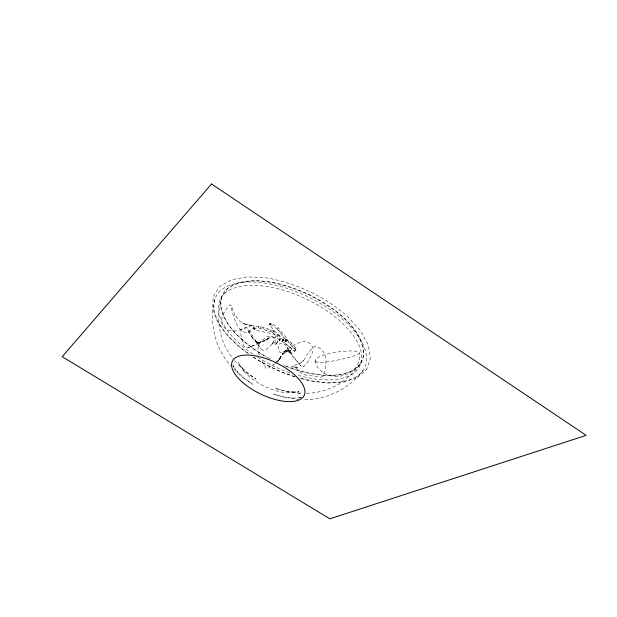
<?xml version="1.0" encoding="UTF-8"?>
<svg xmlns="http://www.w3.org/2000/svg" width="617" height="617" viewBox="0 0 617 617"><rect width="100%" height="100%" fill="white"/><g stroke="black" fill="none" stroke-linecap="round" stroke-linejoin="round"><path stroke-width="0.46" stroke-dasharray="3.08 2.31" d="M306.564 393.206C318.125 393.276 329.432 389.366 339.473 383.882C349.577 376.008 361.246 367.524 363.721 354.127C361.03 324.773 331.931 307.158 308.5 294.394C283.735 284.175 251.767 272.768 227.071 288.926L221.572 297.186C218.657 309.665 225.606 321.179 233.049 330.596C243.977 342.512 257.042 352.307 271.503 359.518M221.572 297.186C215.611 317.994 218.896 341.556 232.871 358.462M214.816 299.376C208.839 322.506 214.893 347.872 230.75 365.75M294.571 351.428L295.751 348.659L294.571 351.428L282.247 340.954L282.979 339.419L284.09 338.648L290.191 341.833L296.654 348.752L295.936 350.294L295.034 350.194M272.552 343.584L276.617 334.252L278.992 335.031L280.797 338.247L279.694 340.53L277.264 342.227L275.745 344.533L272.552 343.584L273.285 342.065M295.936 350.294L294.425 348.752L295.142 347.217M294.425 348.752L292.242 346.816L292.959 345.273M292.242 346.816L289.466 343.376L290.191 341.833M290.792 344.818L291.517 343.283M285.74 340.715L286.974 341.193L287.707 339.651L277.997 327.504L271.395 323.015L269.783 323.455L269.027 324.997L284.985 341.934L286.473 339.173M289.466 343.376L288.286 342.342L289.011 340.808M282.247 340.954L284.09 338.648M286.974 341.193L285.054 338.841L285.794 337.298M284.985 341.934L285.717 340.399M285.054 338.841L282.247 335.756L282.987 334.213M282.787 340.584L283.519 339.042M279.694 340.53L280.064 339.782L278.252 336.573L278.992 335.031M274.951 343.939L275.683 342.412M282.247 335.756L280.457 332.895L281.198 331.352M275.745 344.533L276.478 343.013M276.547 343.6L277.997 340.7M278.838 341.348L279.57 339.82M280.457 332.895L278.768 330.712L279.516 329.162M277.033 336.165L277.766 334.63M272.93 332.756L273.678 331.221L275.652 332.941L274.912 334.483L254.451 329.871L253.44 328.321L254.196 326.794L258.932 326.277L260.922 326.748L274.071 330.774L272.93 332.756L274.912 334.483M278.768 330.712L277.249 329.054L277.997 327.504M253.44 328.321L258.176 327.804L270.354 331.452L271.102 329.918M269.806 324.789L270.562 323.239M269.027 324.997L270.639 324.565L271.395 323.015M266.567 330.542L267.315 329.008M262.888 329.123L263.644 327.596M258.176 327.804L258.932 326.277M260.166 328.275L260.922 326.748M253.965 329.116L254.721 327.596M254.451 329.871L255.207 328.352M281.198 356.102L279.455 359.395L277.079 362.063C280.75 356.919 283.751 350.633 290.977 350.363L291.88 348.559C284.877 343.43 277.426 336.604 268.302 336.257C260.814 339.45 254.921 347.348 259.711 355.423M303.718 360.289C306.957 355.199 309.857 348.991 315.434 346.114C329.17 350.919 326.894 365.117 323.03 376.324L320.478 377.303L303.711 374.604L300.34 372.483L296.229 367.971L294.201 366.984L291.579 366.791L296.029 364.639L299.777 363.814L303.718 360.289L299.777 363.814M365.873 370.131L366.691 369.167L370.385 358.238L368.349 345.088L360.505 330.697L347.34 316.236C324.635 296.538 296.677 283.242 267.092 277.982L247.525 276.832L231.336 279.748L219.737 286.357L213.235 296.615L212.634 308.431L217.261 321.38L226.493 334.545L239.226 346.97L248.936 354.042M277.295 362.025L279.455 359.117M283.056 353.479L282.324 354.197L285.069 352.33L282.601 353.988L284.738 352.546L283.527 352.97L288.324 352.245L290.191 350.703L288.64 351.489L290.977 350.363M363.205 370.223C349.16 388.926 326.293 400.325 302.824 399.484M267.022 339.728L270.138 337.052L271.542 336.62L273.231 337.345L275.066 339.196L275.205 341.486L265.31 350.217L263.228 350.232L260.891 348.705L254.767 340.121L257.119 342.643L254.32 340.599L257.682 342.427L256.279 342.057L260.027 342.666L266.367 340.391L270.138 337.052L265.125 340.168L248.343 347.741L245.651 347.656L243.985 346.26L241.039 335.594L240.491 331.591L241.802 329.092L244.054 327.889L246.422 327.774L247.941 328.445L260.891 348.705M277.488 361.408L279.455 359.395L280.99 356.31L279.416 359.649L276.832 362.079M266.367 340.391L268.349 338.378L263.189 341.108L256.726 342.983L260.914 342.281L248.343 347.741M360.629 363.56C352.538 373.624 339.111 375.383 326.987 375.483C312.055 374.388 297.224 371.172 283.527 365.025M300.402 378.267L310.258 380.92L328.043 383.072L344.232 382.046L357.829 377.164M357.382 377.558L366.359 369.706M275.39 363.374L267.786 368.426L265.811 368.094L261.253 359.68M283.535 351.713C291.471 347.132 305.847 334.468 312.634 347.086L313.12 350.764C310.783 356.487 308.269 363.097 303.163 366.807L300.949 366.02L288.671 351.559L287.121 347.417L288.525 350.842L287.483 348.181L291.263 352.955L289.489 351.443L292.72 354.096L289.026 351.675L285.239 350.718L288.1 350.911L283.781 351.22L288.71 350.286L280.912 352.322L279.516 352.083L278.36 348.813L277.982 344.664L279.879 343.777L282.856 343.738L285.224 344.702L290.453 352.847L300.949 366.02M301.798 396.97L298.397 398.112L300.61 397.71L292.45 398.135L293.052 398.189L283.396 396.908L273.038 394.024L285.872 397.687L298.99 399.415M250.726 325.282L254.921 325.29C242.628 346.014 231.977 316.722 231.19 305.739L229.91 304.736C223.994 310.606 216.929 322.375 225.76 328.93C234.082 334.183 244.34 328.337 252.376 325.167L249.168 325.383L250.726 325.282L242.813 323.555L246.947 324.974L240.059 321.472L234.691 314.917L234.923 315.302L231.19 305.739M243.854 371.318L250.178 377.488C258.909 384.399 269.166 389.296 280.025 391.764C286.242 393.021 292.836 393.399 298.975 391.61L291.71 392.026L293.615 392.073L284.614 390.916L274.951 388.247L287.113 391.733L302.831 393.415M297.294 393.044L300.063 393.415M287.113 391.733L289.041 391.988M294.201 366.984L298.767 367.231L294.124 367.909L292.103 367.061M295.026 376.817C279.794 372.105 265.156 365.11 251.929 356.217M270.354 331.452L273.323 332.316M275.876 335.787L278.252 336.573M316.166 361.894L315.272 361.338A45.735 7.79 -8.1 0 1 321.426 355.778A20.955 3.617 -7.9 0 1 350.579 350.95A20.955 3.617 -7.9 0 1 355.23 355.454A46.83 8.222 -7.7 0 1 332.193 361.122A13.805 2.352 -7.8 0 1 322.529 362.272L319.467 362.31A13.798 2.352 -7.8 0 1 315.272 361.338M283.357 340.183L288.286 342.342M270.639 324.565L277.249 329.054M233.959 369.113L241.81 376.601L252.715 384.298L244 378.059L236.997 371.372L237.784 372.306L232.694 365.225M234.483 360.729L245.651 371.897L256.001 379.185L247.887 373.347L241.386 367.1L242.635 368.55L238.455 362.665L240.036 365.943L244.155 371.735M240.036 365.943L240.399 366.459M233.133 365.842L233.789 367.208L232.879 364.693M315.094 360.76C320.231 385.239 363.382 379.524 359.148 353.179M248.852 353.965A82.423 39.696 25.4 0 1 240.63 282.54A82.423 39.696 25.4 0 1 360.12 339.219A82.423 39.696 25.4 0 1 299.661 378.067M294.988 376.694A82.423 39.696 25.4 0 1 252.052 356.171M284.969 365.912A77.21 37.498 25.4 0 0 291.702 368.434L295.921 369.838A77.21 37.498 25.4 0 0 308.477 373.146L312.588 373.948A77.21 37.498 25.4 0 0 324.465 375.367L328.236 375.506A77.21 37.498 25.4 0 0 338.772 374.897L341.98 374.349A77.21 37.498 25.4 0 0 360.405 363.883L361.631 361.863A77.21 37.498 25.4 0 0 363.66 354.968L363.76 352.415A77.21 37.498 25.4 0 0 362.302 344.155L361.223 341.232A77.21 37.498 25.4 0 0 356.21 332.116L353.973 329A77.21 37.498 25.4 0 0 345.628 319.652L342.35 316.575A77.21 37.498 25.4 0 0 309.279 294.764L304.582 292.589A77.21 37.498 25.4 0 0 290.245 287.059L285.463 285.571A77.21 37.498 25.4 0 0 271.434 282.301L266.93 281.614A77.21 37.498 25.4 0 0 254.227 280.797L250.325 280.936A77.21 37.498 25.4 0 0 239.82 282.547L236.766 283.473A77.21 37.498 25.4 0 0 221.696 296.816L221.056 299.098A77.21 37.498 25.4 0 0 220.786 306.518L221.241 309.148A77.21 37.498 25.4 0 0 224.172 317.369L225.652 320.184A77.21 37.498 25.4 0 0 231.483 328.707L233.866 331.545A77.21 37.498 25.4 0 0 242.18 339.89L245.304 342.589A77.21 37.498 25.4 0 0 266.976 357.336M252.785 354.065A77.41 37.275 25.4 0 1 242.72 285.995A77.41 37.275 25.4 0 1 355.654 339.057A77.41 37.275 25.4 0 1 298.165 375.383M289.712 372.714A77.41 37.275 25.4 0 1 257.212 356.988M280.735 356.479L279.354 359.888L276.547 362.056L279.416 359.649L280.735 356.479M253.78 339.404L252.044 337.391L253.78 339.404M252.87 338.363L249.029 332.895L248.281 329.578L250.155 334.075L252.87 338.363"/><path stroke-width="0.93" d="M211.538 183.982L62.201 356.695L329.871 518.835L586.15 435.34L211.538 183.982M242.774 382.571A39.789 17.469 25.5 0 0 303.873 396.021A39.789 17.469 25.5 0 0 258.137 356.402A39.789 17.469 25.5 0 0 242.774 382.571"/></g></svg>
